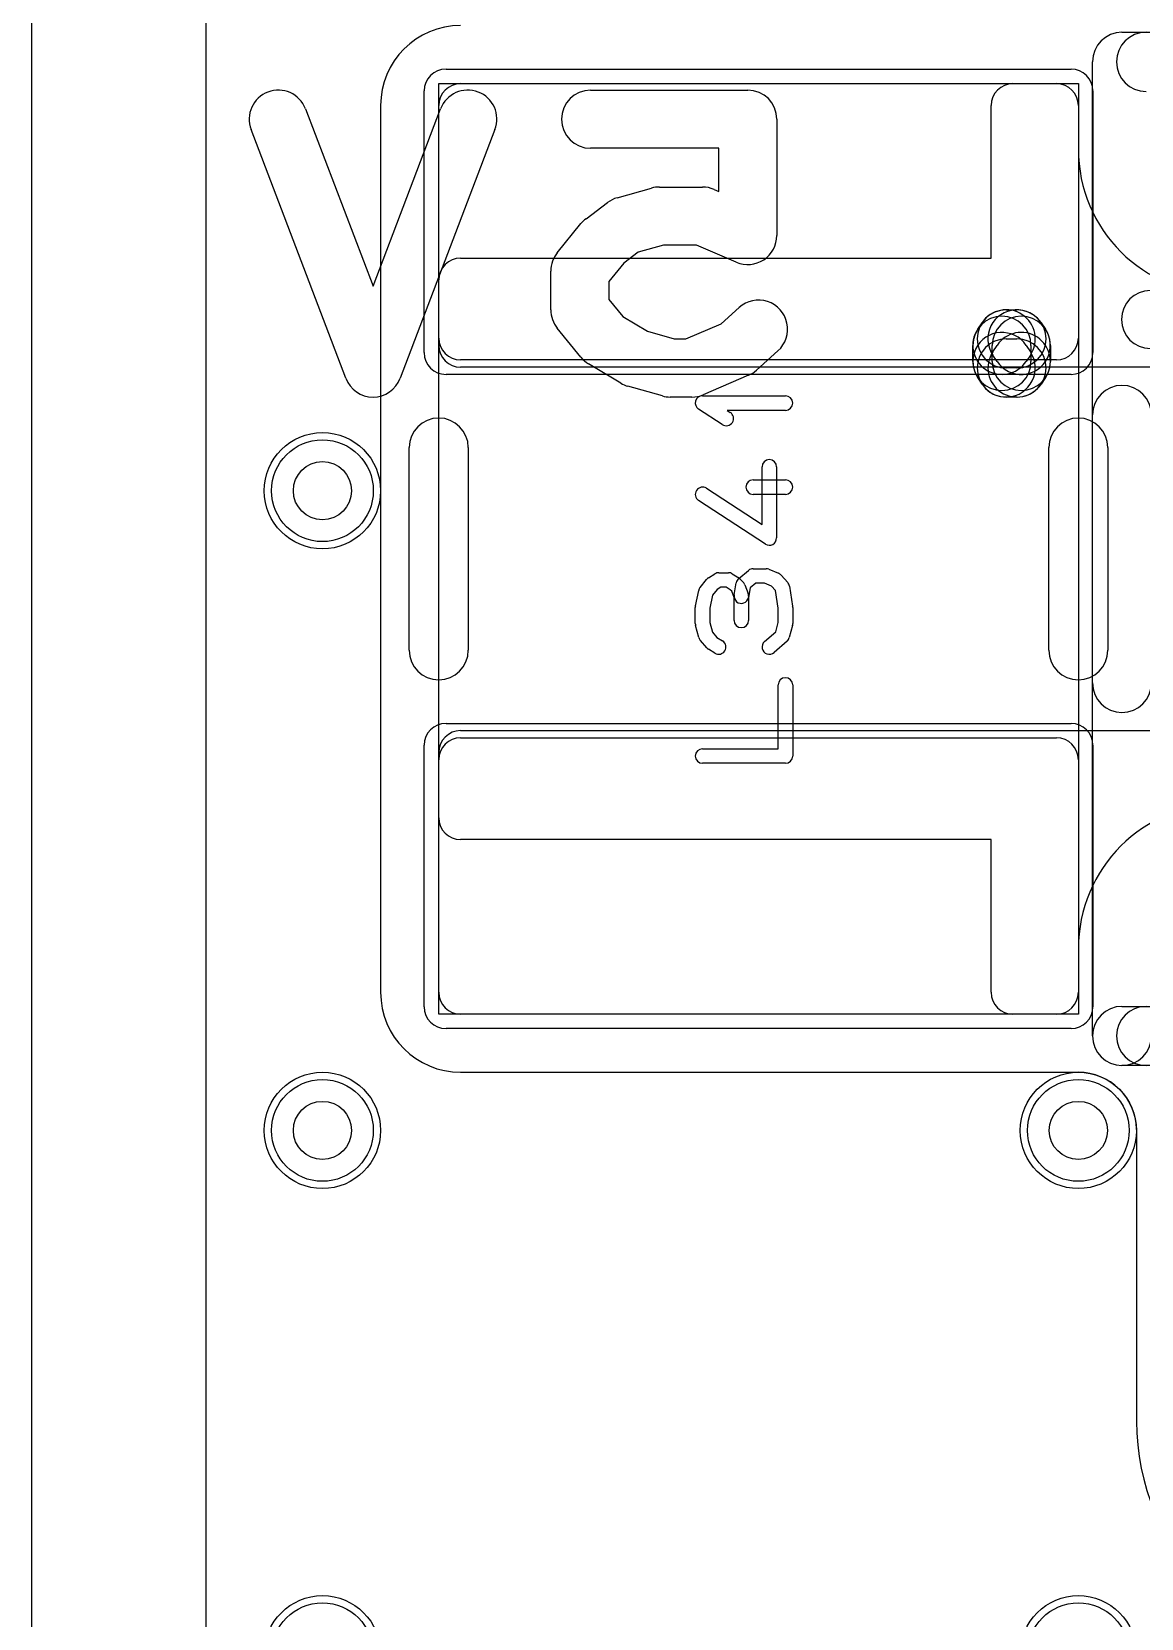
# Model space of a CAD drawing. Extents: x 0 to 20.5, y -1 to 20.
# Drawn here: x 0 to 3.82, y 6.12 to 11.58 of the extents above; entities that cross this region are included whole.
import ezdxf

# ---------------------------------------------------------------- set-up
doc = ezdxf.new("R2010")
doc.units = 0
for name, color, linetype in [('Hole', 1, 'CONTINUOUS'), ('L1', 3, 'CONTINUOUS'), ('L2', 3, 'CONTINUOUS'), ('L3', 3, 'CONTINUOUS'), ('L4', 3, 'CONTINUOUS'), ('MetalMask-A', 176, 'CONTINUOUS'), ('Outline', 7, 'CONTINUOUS'), ('PartsArea-A', 111, 'CONTINUOUS'), ('PartsSilk-A', 221, 'CONTINUOUS'), ('PartsSilk-B', 221, 'CONTINUOUS'), ('Resist-A', 2, 'CONTINUOUS'), ('Resist-B', 2, 'CONTINUOUS'), ('Silk-A', 140, 'CONTINUOUS'), ('Silk-B', 140, 'CONTINUOUS')]:
    doc.layers.add(name, color=color, linetype=linetype)

msp = doc.modelspace()

# ---------------------------------------------------------------- linework, layer by layer
at = {"layer": 'Hole'}
for centre in [(1, 10), (1, 7.8), (3.6, 7.8)]:
    msp.add_circle(centre, 0.1, dxfattribs=at)
at = {"layer": 'L1'}
for p, q in [((0.6, 1.1), (0.6, 14.53823)), ((1.475, 11.4), (3.525, 11.4)), ((3.37497, 11.4), (3.52503, 11.4)), ((1.19996, 11.325), (1.19996, 8.275)), ((1.4, 10.525), (1.4, 11.325)), ((3.3, 10.8), (3.3, 11.32503)), ((3.6, 11.32503), (3.6, 11.175)), ((3.6, 11.325), (3.6, 10.525)), ((1.47497, 10.8), (3.3, 10.8)), ((1.4, 10.49997), (1.4, 10.72503)), ((4.42503, 10.425), (1.47497, 10.425)), ((3.525, 10.45), (1.475, 10.45)), ((1.47497, 9.175), (4.42503, 9.175)), ((1.475, 9.15), (3.525, 9.15)), ((1.4, 8.87497), (1.4, 9.10003)), ((1.4, 8.275), (1.4, 9.075)), ((3.6, 9.075), (3.6, 8.275)), ((3.3, 8.8), (1.47497, 8.8)), ((3.3, 8.27497), (3.3, 8.8)), ((3.6, 8.425), (3.6, 8.27497)), ((3.525, 8.2), (1.475, 8.2)), ((3.52503, 8.2), (3.37497, 8.2)), ((1.475, 7.99996), (3.6, 7.99996)), ((3.79996, 7.80312), (3.79996, 6.8))]:
    msp.add_line(p, q, dxfattribs=at)
for centre in [(1, 10), (1, 7.8), (3.6, 7.8), (1, 6), (3.6, 6)]:
    msp.add_circle(centre, 0.2, dxfattribs=at)
for centre, radius, start, end in [((1.475, 11.325), 0.27504, 90, 180), ((1.475, 11.325), 0.075, 90, 180), ((3.37497, 11.32503), 0.07497, 90, 180), ((3.525, 11.325), 0.075, 0, 90), ((3.52503, 11.32503), 0.07497, 0, 90), ((4.1, 11.175), 0.5, 180, -90), ((1.47497, 10.72503), 0.07497, 90, 180), ((1.475, 10.525), 0.075, 180, -90), ((1.47497, 10.49997), 0.07497, 180, -90), ((3.525, 10.525), 0.075, -90, 0), ((1.47497, 9.10003), 0.07497, 90, 180), ((1.475, 9.075), 0.075, 90, 180), ((3.525, 9.075), 0.075, 0, 90), ((4.1, 8.425), 0.5, 90, 180), ((1.47497, 8.87497), 0.07497, 180, -90), ((1.475, 8.275), 0.27504, 180, -90), ((1.475, 8.275), 0.075, 180, -90), ((3.37497, 8.27497), 0.07497, 180, -90), ((3.525, 8.275), 0.075, -90, 0), ((3.52503, 8.27497), 0.07497, -90, 0), ((3.6, 7.79996), 0.2, 1.44684, 90), ((3.72499, 7.80312), 0.07497, 0, 1.44451), ((4.6, 6.8), 0.80004, 180, -90)]:
    msp.add_arc(centre, radius, start, end, dxfattribs=at)
at = {"layer": 'L2'}
msp.add_line((0.6, 1.1), (0.6, 14.53823), dxfattribs=at)
for centre in [(1, 10), (1, 7.8), (3.6, 7.8), (1, 6), (3.6, 6)]:
    msp.add_circle(centre, 0.2, dxfattribs=at)
at = {"layer": 'L3'}
msp.add_line((0.6, 1.1), (0.6, 14.53823), dxfattribs=at)
for centre in [(1, 10), (1, 7.8), (3.6, 7.8), (1, 6), (3.6, 6)]:
    msp.add_circle(centre, 0.2, dxfattribs=at)
at = {"layer": 'L4'}
msp.add_line((0.6, 1.1), (0.6, 14.53823), dxfattribs=at)
for centre in [(1, 10), (1, 7.8), (3.6, 7.8), (1, 6), (3.6, 6)]:
    msp.add_circle(centre, 0.2, dxfattribs=at)
at = {"layer": 'MetalMask-A'}
for p, q in [((1.475, 11.4), (3.525, 11.4)), ((1.4, 10.525), (1.4, 11.325)), ((3.6, 11.325), (3.6, 10.525)), ((3.525, 10.45), (1.475, 10.45)), ((1.475, 9.15), (3.525, 9.15)), ((1.4, 8.275), (1.4, 9.075)), ((3.6, 9.075), (3.6, 8.275)), ((3.525, 8.2), (1.475, 8.2))]:
    msp.add_line(p, q, dxfattribs=at)
for centre, start, end in [((1.475, 11.325), 90, 180), ((3.525, 11.325), 0, 90), ((1.475, 10.525), 180, -90), ((3.525, 10.525), -90, 0), ((1.475, 9.075), 90, 180), ((3.525, 9.075), 0, 90), ((1.475, 8.275), 180, -90), ((3.525, 8.275), -90, 0)]:
    msp.add_arc(centre, 0.075, start, end, dxfattribs=at)
at = {"layer": 'Outline'}
msp.add_line((0, 1), (0, 15), dxfattribs=at)
at = {"layer": 'PartsArea-A'}
for p, q in [((1.4, 8.2), (1.4, 11.4)), ((1.4, 11.4), (3.6, 11.4)), ((3.6, 11.4), (3.6, 8.2)), ((3.6, 8.2), (1.4, 8.2))]:
    msp.add_line(p, q, dxfattribs=at)
at = {"layer": 'PartsSilk-A'}
for p, q in [((3.75, 11.5766), (7.85, 11.5766)), ((3.6484, 8.125), (3.6484, 11.475)), ((2.30741, 10.32639), (2.59259, 10.32639)), ((2.3753, 10.22763), (2.29382, 10.28041)), ((2.59259, 10.27639), (2.39199, 10.27639)), ((2.39199, 10.27639), (2.40248, 10.26959)), ((1.2984, 9.4516), (1.2984, 10.1484)), ((1.5016, 10.1484), (1.5016, 9.4516)), ((3.4984, 9.4516), (3.4984, 10.1484)), ((3.7016, 10.1484), (3.7016, 9.4516)), ((2.51204, 9.88369), (2.51204, 10.08194)), ((2.56204, 10.08194), (2.56204, 9.8375)), ((2.32108, 10.00843), (2.51204, 9.88369)), ((2.48148, 10.0375), (2.59259, 10.0375)), ((2.59259, 9.9875), (2.48148, 9.9875)), ((2.52337, 9.81657), (2.29374, 9.96657)), ((2.32749, 9.70037), (2.34971, 9.71426)), ((2.36296, 9.71806), (2.3963, 9.71806)), ((2.40955, 9.71426), (2.43177, 9.70037)), ((2.43215, 9.69838), (2.46548, 9.72615)), ((2.48148, 9.73194), (2.52593, 9.73194)), ((2.53554, 9.73002), (2.56887, 9.71614)), ((2.299, 9.66701), (2.32122, 9.69479)), ((2.3576, 9.66023), (2.34176, 9.64042)), ((2.37013, 9.66806), (2.3576, 9.66023)), ((2.38913, 9.66806), (2.37013, 9.66806)), ((2.40285, 9.65948), (2.38913, 9.66806)), ((2.40803, 9.6543), (2.40285, 9.65948)), ((2.41613, 9.64188), (2.42354, 9.68355)), ((2.4362, 9.69685), (2.44731, 9.68574)), ((2.45313, 9.6766), (2.46424, 9.64604)), ((2.47117, 9.66581), (2.46535, 9.63312)), ((2.49053, 9.68194), (2.47117, 9.66581)), ((2.52093, 9.68194), (2.49053, 9.68194)), ((2.54437, 9.67218), (2.52093, 9.68194)), ((2.55795, 9.65691), (2.54437, 9.67218)), ((2.57795, 9.70967), (2.60017, 9.68467)), ((2.60617, 9.67201), (2.61728, 9.60256)), ((2.28295, 9.60376), (2.29406, 9.65654)), ((2.34176, 9.64042), (2.33241, 9.59601)), ((2.41574, 9.6331), (2.40803, 9.6543)), ((2.41574, 9.55417), (2.41574, 9.6331)), ((2.46574, 9.6375), (2.46574, 9.55417)), ((2.56759, 9.59662), (2.55795, 9.65691)), ((2.28241, 9.54306), (2.28241, 9.59861)), ((2.33241, 9.59601), (2.33241, 9.54634)), ((2.56759, 9.54634), (2.56759, 9.59662)), ((2.61759, 9.59861), (2.61759, 9.54306)), ((2.29436, 9.49495), (2.28325, 9.53662)), ((2.33241, 9.54634), (2.34115, 9.51356)), ((2.34115, 9.51356), (2.35704, 9.49568)), ((2.35704, 9.49568), (2.37621, 9.4837)), ((2.52058, 9.48131), (2.55929, 9.51519)), ((2.55929, 9.51519), (2.56759, 9.54634)), ((2.61675, 9.53662), (2.60564, 9.49495)), ((2.32205, 9.45978), (2.29983, 9.48478)), ((2.34971, 9.4413), (2.32749, 9.45519)), ((2.59794, 9.48258), (2.5535, 9.44369)), ((2.56759, 9.1125), (2.56759, 9.33194)), ((2.61759, 9.33194), (2.61759, 9.0875)), ((2.30741, 9.1125), (2.56759, 9.1125)), ((2.59259, 9.0625), (2.30741, 9.0625)), ((3.75, 8.2266), (7.7484, 8.2266)), ((7.85, 8.0234), (3.75, 8.0234))]:
    msp.add_line(p, q, dxfattribs=at)
for centre, radius, start, end in [((3.75, 11.475), 0.1016, 90, 180), ((2.30741, 10.30139), 0.025, 90, -122.93381), ((2.59259, 10.30139), 0.025, -90, 90), ((2.38889, 10.24861), 0.025, -122.93354, 57.06619), ((1.4, 10.1484), 0.1016, 0, 180), ((3.6, 10.1484), 0.1016, 0, 180), ((2.53704, 10.08194), 0.025, 0, 180), ((2.30741, 9.9875), 0.025, 56.85026, -123.15356), ((2.48148, 10.0125), 0.025, 90, -90), ((2.59259, 10.0125), 0.025, -90, 90), ((2.53704, 9.8375), 0.025, -123.14974, 0), ((2.36296, 9.69306), 0.025, 90, 122.01002), ((2.3963, 9.69306), 0.025, 57.99462, 90), ((2.48148, 9.70694), 0.025, 90, 129.8005), ((2.52593, 9.70694), 0.025, 67.39424, 90), ((2.55926, 9.69306), 0.025, 41.62783, 67.39112), ((2.31852, 9.65139), 0.025, 141.33303, 168.11298), ((2.34074, 9.67917), 0.025, 122.00538, 141.34522), ((2.44815, 9.67917), 0.025, 129.7909, 169.91674), ((2.41852, 9.67917), 0.025, 45, 57.98998), ((2.42963, 9.66806), 0.025, 19.97136, 45), ((2.58148, 9.66806), 0.025, 9.08937, 41.63069), ((2.30741, 9.59861), 0.025, 168.11016, 180), ((2.44074, 9.6375), 0.025, 169.90837, -10.08326), ((2.44074, 9.6375), 0.025, 0, 19.97859), ((2.44074, 9.55417), 0.025, 180, 0), ((2.59259, 9.59861), 0.025, 0, 9.08867), ((2.30741, 9.54306), 0.025, 180, -165.07115), ((2.31852, 9.50139), 0.025, -165.07449, -138.36931), ((2.58148, 9.50139), 0.025, -48.81192, -14.92885), ((2.59259, 9.54306), 0.025, -14.92551, 0), ((1.4, 9.4516), 0.1016, 180, 0), ((2.34074, 9.47639), 0.025, -138.37217, -122.01002), ((2.36296, 9.4625), 0.025, -122.00538, 57.98998), ((2.53704, 9.4625), 0.025, 131.18808, -48.81042), ((3.6, 9.4516), 0.1016, 180, 0), ((2.59259, 9.33194), 0.025, 0, 180), ((2.30741, 9.0875), 0.025, 90, -90), ((2.59259, 9.0875), 0.025, -90, 0), ((3.75, 8.125), 0.1016, 90, -90), ((3.75, 8.125), 0.1016, 180, 0)]:
    msp.add_arc(centre, radius, start, end, dxfattribs=at)
at = {"layer": 'PartsSilk-B'}
for p, q in [((1.92222, 11.37778), (2.46296, 11.37778)), ((0.9416, 11.31338), (1.17407, 10.70312)), ((1.17407, 10.70312), (1.40655, 11.31338)), ((1.08062, 10.38662), (0.7547, 11.24218)), ((1.59345, 11.24218), (1.26752, 10.38662)), ((2.56296, 11.27778), (2.56296, 10.87778)), ((2.36296, 11.17778), (1.92222, 11.17778)), ((2.36296, 11.02943), (2.36296, 11.17778)), ((2.01367, 11.00738), (2.13219, 11.04071)), ((2.15926, 11.04444), (2.30741, 11.04444)), ((2.3468, 11.03636), (2.36296, 11.02943)), ((1.90667, 10.93556), (1.98074, 10.99111)), ((1.80767, 10.81873), (1.88915, 10.91873)), ((2.08579, 10.8199), (2.03646, 10.7829)), ((2.17305, 10.84444), (2.08579, 10.8199)), ((2.28689, 10.84444), (2.17305, 10.84444)), ((2.42357, 10.78586), (2.28689, 10.84444)), ((1.78519, 10.62222), (1.78519, 10.75556)), ((2.03646, 10.7829), (1.98519, 10.71998)), ((1.98519, 10.71998), (1.98519, 10.6578)), ((1.98519, 10.6578), (2.03313, 10.59896)), ((2.03313, 10.59896), (2.11775, 10.5482)), ((2.37133, 10.57429), (2.4331, 10.62989)), ((3.35185, 10.62222), (3.38889, 10.62222)), ((1.88915, 10.45905), (1.80767, 10.55905)), ((2.11775, 10.5482), (2.2101, 10.52222)), ((2.24984, 10.52222), (2.37133, 10.57429)), ((3.25383, 10.55546), (3.26864, 10.57768)), ((3.4721, 10.57768), (3.48691, 10.55546)), ((2.2101, 10.52222), (2.24984, 10.52222)), ((2.5669, 10.48123), (2.49283, 10.41456)), ((3.23704, 10.44444), (3.23704, 10.5)), ((3.3037, 10.44444), (3.3037, 10.5)), ((3.30568, 10.47768), (3.32049, 10.4999)), ((3.35185, 10.52222), (3.38889, 10.52222)), ((3.42025, 10.4999), (3.43506, 10.47768)), ((3.43704, 10.5), (3.43704, 10.44444)), ((3.5037, 10.5), (3.5037, 10.44444)), ((2.02633, 10.36981), (1.91522, 10.43647)), ((3.32049, 10.44454), (3.30568, 10.46676)), ((3.38889, 10.42222), (3.35185, 10.42222)), ((3.43506, 10.46676), (3.42025, 10.44454)), ((2.46532, 10.39698), (2.30976, 10.33031)), ((3.26864, 10.36676), (3.25383, 10.38898)), ((3.48691, 10.38898), (3.4721, 10.36676)), ((2.16922, 10.32596), (2.0507, 10.3593)), ((2.27037, 10.32222), (2.1963, 10.32222)), ((3.38889, 10.32222), (3.35185, 10.32222))]:
    msp.add_line(p, q, dxfattribs=at)
for centre, start, end in [((0.84815, 11.27778), 20.85446, -159.14599), ((1.5, 11.27778), -20.85446, 159.1454), ((1.92222, 11.27778), 90, -90), ((2.46296, 11.27778), 0, 90), ((2.15926, 10.94444), 90, 105.70536), ((2.30741, 10.94444), 66.80367, 90), ((2.04074, 10.91111), 105.70536, 126.8699), ((1.96667, 10.85556), 126.8699, 140.82387), ((2.46296, 10.87778), -113.19633, 0), ((1.88519, 10.75556), 140.82387, 180), ((2.5, 10.55556), -48.01151, 131.9902), ((3.84815, 10.58889), 90, -90), ((1.88519, 10.62222), 180, -140.82387), ((3.33704, 10.5), 0, 180), ((3.35185, 10.52222), 90, -90), ((3.35185, 10.52222), -33.68371, 146.31588), ((3.38889, 10.52222), 33.68371, -146.31588), ((3.4037, 10.5), 0, 180), ((3.38889, 10.52222), -90, 90), ((3.33704, 10.5), 146.31629, -33.68412), ((3.33704, 10.44444), 33.68371, -146.31588), ((3.4037, 10.5), -146.31629, 33.68412), ((3.4037, 10.44444), -33.68371, 146.31588), ((3.35185, 10.42222), 90, -90), ((3.35185, 10.42222), -146.31629, 33.68412), ((3.38889, 10.42222), 146.31629, -33.68412), ((3.38889, 10.42222), -90, 90), ((1.96667, 10.52222), -140.82387, -120.96376), ((3.33704, 10.44444), 180, 0), ((3.4037, 10.44444), 180, 0), ((1.17407, 10.42222), -159.14554, -20.8546), ((2.07778, 10.45556), -120.96376, -105.71243), ((2.42593, 10.48889), -66.80141, -48.01151), ((2.1963, 10.42222), -105.71243, -90), ((2.27037, 10.42222), -90, -66.80141)]:
    msp.add_arc(centre, 0.1, start, end, dxfattribs=at)
at = {"layer": 'Resist-A'}
for p, q in [((1.425, 11.45), (3.575, 11.45)), ((1.35, 10.475), (1.35, 11.375)), ((3.65, 11.375), (3.65, 10.475)), ((3.575, 10.4), (1.425, 10.4)), ((1.425, 9.2), (3.575, 9.2)), ((1.35, 8.225), (1.35, 9.125)), ((3.65, 9.125), (3.65, 8.225)), ((3.575, 8.15), (1.425, 8.15))]:
    msp.add_line(p, q, dxfattribs=at)
for centre in [(1, 10), (1, 7.8), (3.6, 7.8), (1, 6), (3.6, 6)]:
    msp.add_circle(centre, 0.175, dxfattribs=at)
for centre, start, end in [((1.425, 11.375), 90, 180), ((3.575, 11.375), 0, 90), ((1.425, 10.475), 180, -90), ((3.575, 10.475), -90, 0), ((1.425, 9.125), 90, 180), ((3.575, 9.125), 0, 90), ((1.425, 8.225), 180, -90), ((3.575, 8.225), -90, 0)]:
    msp.add_arc(centre, 0.075, start, end, dxfattribs=at)
at = {"layer": 'Resist-B'}
for centre in [(1, 10), (1, 7.8), (3.6, 7.8), (1, 6), (3.6, 6)]:
    msp.add_circle(centre, 0.175, dxfattribs=at)
at = {"layer": 'Silk-A'}
for p, q in [((3.6484, 9.3392), (3.6484, 10.2608)), ((1.2984, 9.4516), (1.2984, 10.1484)), ((1.5016, 10.1484), (1.5016, 9.4516)), ((3.4984, 9.4516), (3.4984, 10.1484)), ((3.7016, 10.1484), (3.7016, 9.4516))]:
    msp.add_line(p, q, dxfattribs=at)
for centre, start, end in [((3.83289, 11.475), 90, -90), ((3.75, 10.2608), 0, 180), ((1.4, 10.1484), 0, 180), ((3.6, 10.1484), 0, 180), ((1.4, 9.4516), 180, 0), ((3.6, 9.4516), 180, 0), ((3.75, 9.3392), 180, 0), ((3.83289, 8.125), 90, -90)]:
    msp.add_arc(centre, 0.1016, start, end, dxfattribs=at)
at = {"layer": 'Silk-B'}
for p, q in [((1.92222, 11.37778), (2.46296, 11.37778)), ((0.9416, 11.31338), (1.17407, 10.70312)), ((1.17407, 10.70312), (1.40655, 11.31338)), ((1.08062, 10.38662), (0.7547, 11.24218)), ((1.59345, 11.24218), (1.26752, 10.38662)), ((2.56296, 11.27778), (2.56296, 10.87778)), ((2.36296, 11.17778), (1.92222, 11.17778)), ((2.36296, 11.02943), (2.36296, 11.17778)), ((2.01367, 11.00738), (2.13219, 11.04071)), ((2.15926, 11.04444), (2.30741, 11.04444)), ((2.3468, 11.03636), (2.36296, 11.02943)), ((1.90667, 10.93556), (1.98074, 10.99111)), ((1.80767, 10.81873), (1.88915, 10.91873)), ((2.08579, 10.8199), (2.03646, 10.7829)), ((2.17305, 10.84444), (2.08579, 10.8199)), ((2.28689, 10.84444), (2.17305, 10.84444)), ((2.42357, 10.78586), (2.28689, 10.84444)), ((1.78519, 10.62222), (1.78519, 10.75556)), ((2.03646, 10.7829), (1.98519, 10.71998)), ((1.98519, 10.71998), (1.98519, 10.6578)), ((1.98519, 10.6578), (2.03313, 10.59896)), ((2.03313, 10.59896), (2.11775, 10.5482)), ((2.37133, 10.57429), (2.4331, 10.62989)), ((3.35185, 10.62222), (3.38889, 10.62222)), ((1.88915, 10.45905), (1.80767, 10.55905)), ((2.11775, 10.5482), (2.2101, 10.52222)), ((2.24984, 10.52222), (2.37133, 10.57429)), ((3.25383, 10.55546), (3.26864, 10.57768)), ((3.4721, 10.57768), (3.48691, 10.55546)), ((2.2101, 10.52222), (2.24984, 10.52222)), ((2.5669, 10.48123), (2.49283, 10.41456)), ((3.23704, 10.44444), (3.23704, 10.5)), ((3.3037, 10.44444), (3.3037, 10.5)), ((3.30568, 10.47768), (3.32049, 10.4999)), ((3.35185, 10.52222), (3.38889, 10.52222)), ((3.42025, 10.4999), (3.43506, 10.47768)), ((3.43704, 10.5), (3.43704, 10.44444)), ((3.5037, 10.5), (3.5037, 10.44444)), ((2.02633, 10.36981), (1.91522, 10.43647)), ((3.32049, 10.44454), (3.30568, 10.46676)), ((3.38889, 10.42222), (3.35185, 10.42222)), ((3.43506, 10.46676), (3.42025, 10.44454)), ((2.46532, 10.39698), (2.30976, 10.33031)), ((3.26864, 10.36676), (3.25383, 10.38898)), ((3.48691, 10.38898), (3.4721, 10.36676)), ((2.16922, 10.32596), (2.0507, 10.3593)), ((2.27037, 10.32222), (2.1963, 10.32222)), ((3.38889, 10.32222), (3.35185, 10.32222))]:
    msp.add_line(p, q, dxfattribs=at)
for centre, start, end in [((0.84815, 11.27778), 20.85446, -159.14599), ((1.5, 11.27778), -20.85446, 159.1454), ((1.92222, 11.27778), 90, -90), ((2.46296, 11.27778), 0, 90), ((2.15926, 10.94444), 90, 105.70536), ((2.30741, 10.94444), 66.80367, 90), ((2.04074, 10.91111), 105.70536, 126.8699), ((1.96667, 10.85556), 126.8699, 140.82387), ((2.46296, 10.87778), -113.19633, 0), ((1.88519, 10.75556), 140.82387, 180), ((2.5, 10.55556), -48.01151, 131.9902), ((3.84815, 10.58889), 90, -90), ((1.88519, 10.62222), 180, -140.82387), ((3.33704, 10.5), 0, 180), ((3.35185, 10.52222), 90, -90), ((3.35185, 10.52222), -33.68371, 146.31588), ((3.38889, 10.52222), 33.68371, -146.31588), ((3.4037, 10.5), 0, 180), ((3.38889, 10.52222), -90, 90), ((3.33704, 10.5), 146.31629, -33.68412), ((3.33704, 10.44444), 33.68371, -146.31588), ((3.4037, 10.5), -146.31629, 33.68412), ((3.4037, 10.44444), -33.68371, 146.31588), ((3.35185, 10.42222), 90, -90), ((3.35185, 10.42222), -146.31629, 33.68412), ((3.38889, 10.42222), 146.31629, -33.68412), ((3.38889, 10.42222), -90, 90), ((1.96667, 10.52222), -140.82387, -120.96376), ((3.33704, 10.44444), 180, 0), ((3.4037, 10.44444), 180, 0), ((1.17407, 10.42222), -159.14554, -20.8546), ((2.07778, 10.45556), -120.96376, -105.71243), ((2.42593, 10.48889), -66.80141, -48.01151), ((2.1963, 10.42222), -105.71243, -90), ((2.27037, 10.42222), -90, -66.80141)]:
    msp.add_arc(centre, 0.1, start, end, dxfattribs=at)

doc.saveas('drawing.dxf')
